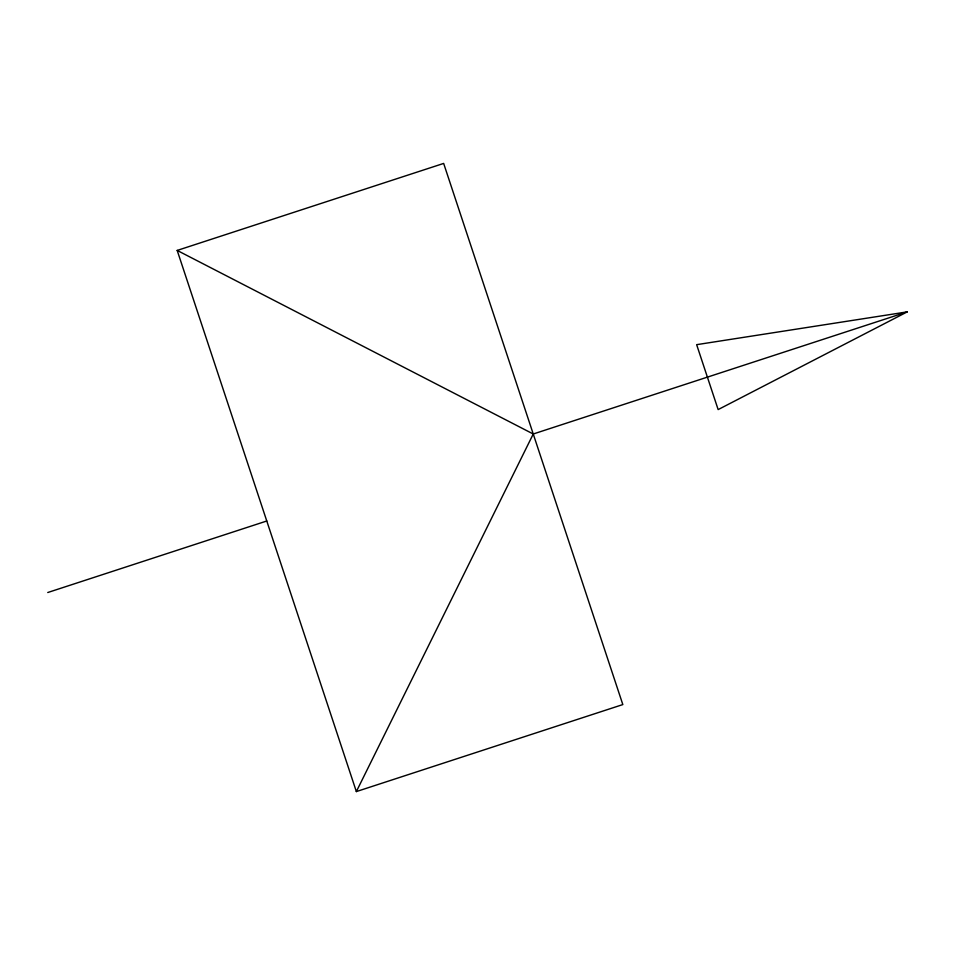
<?xml version="1.0" encoding="UTF-8"?>
<svg xmlns="http://www.w3.org/2000/svg" width="955" height="955" viewBox="0 0 955 955"><rect width="100%" height="100%" fill="white"/><g stroke="black" fill="none" stroke-linecap="round" stroke-linejoin="round"><path stroke-width="1.43" d="M356.358 791.576L177.188 250.425L443.657 163.424L622.827 704.575L356.358 791.576L533.248 434L907.25 311.879L718.148 409.588L696.649 344.671L907.25 311.879M47.75 592.518L266.767 521M177.188 250.425L533.248 434"/></g></svg>
